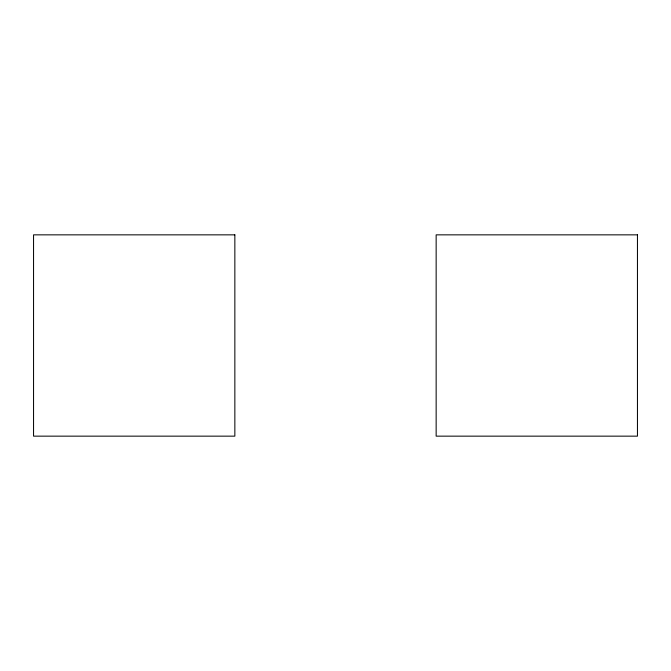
<?xml version="1.0" encoding="UTF-8"?>
<svg xmlns="http://www.w3.org/2000/svg" width="671" height="671" viewBox="0 0 671 671"><rect width="100%" height="100%" fill="white"/><g stroke="black" fill="none" stroke-linecap="round" stroke-linejoin="round"><path stroke-width="1.01" d="M234.85 234.85L33.55 234.85L33.55 436.15L234.85 436.15L234.85 234.85M637.45 234.85L436.15 234.85L436.15 436.15L637.45 436.15L637.45 234.85"/></g></svg>
